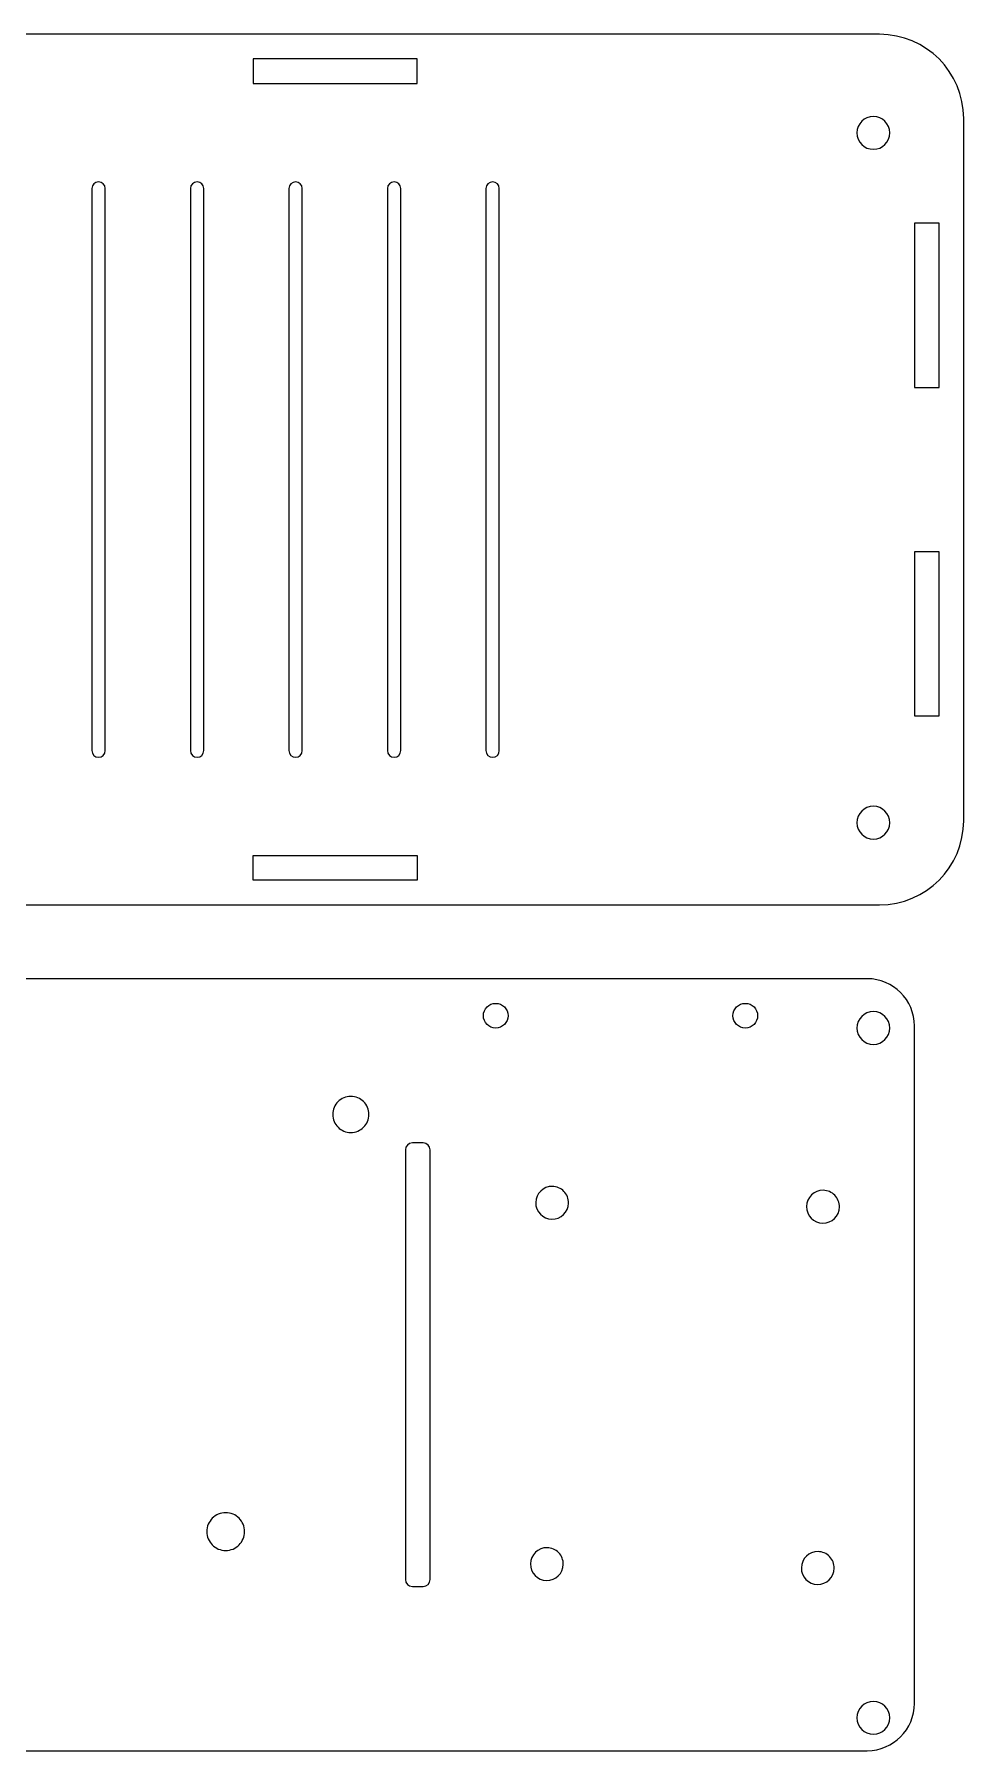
# Model space of a CAD drawing. Extents: x -6 to 227, y 0 to 209.
# Drawn here: x 113.8 to 227, y 0 to 209 of the extents above; entities that cross this region are included whole.
import ezdxf

# ---------------------------------------------------------------- set-up
doc = ezdxf.new("R2010")
doc.units = 0
doc.header["$LTSCALE"] = 25.4
doc.header["$MEASUREMENT"] = 0

# ---------------------------------------------------------------- blocks, each defined once
blk = doc.blocks.new('*B1')
at = {"color": 192, "linetype": 'Continuous'}
for q in [(1, 85.632997), (1, 4.954295)]:
    blk.add_line((1, 5.751721), q, dxfattribs=at)
for centre in [(170, 89.5), (200.4, 89.5)]:
    blk.add_circle(centre, 1.5, dxfattribs=at)
for centre, radius, start, end in [((9.367003, 85.632997), 8.367003, -270, -180), ((10, 82), 1.5, -270, -180), ((10, 82), 1.5, -180, -90), ((10, 82), 1.5, 0, 90), ((10, 82), 1.5, -90, 0), ((10, 12), 1.5, -270, -180), ((10, 12), 1.5, 0, 90), ((10, 12), 1.5, -180, -90), ((10, 12), 1.5, -90, 0), ((5.954295, 4.954295), 4.954295, -180, -90), ((216, 4), 2, -270, -180), ((216, 4), 2, 0, 90), ((216, 4), 2, -180, -90), ((216, 4), 2, -90, 0)]:
    blk.add_arc(centre, radius, start, end, dxfattribs=at)
blk = doc.blocks.new('*B2')
at = {"color": 212, "linetype": 'Continuous'}
for p, q in [((215.248279, 209), (5.62718, 209)), ((216.757359, 209), (215.248279, 209)), ((140.43773, 206), (140.43773, 203)), ((160.43773, 206), (140.43773, 206)), ((160.43773, 203), (160.43773, 206)), ((140.43773, 203), (160.43773, 203)), ((227, 197.248279), (227, 198.757359)), ((227, 114.751721), (227, 197.248279)), ((120.813189, 190.222902), (120.813189, 121.777098)), ((122.43773, 121.777098), (122.43773, 190.222902)), ((132.813189, 190.222902), (132.813189, 121.777098)), ((134.437729, 121.777098), (134.437729, 190.222902)), ((144.813189, 190.222902), (144.813189, 121.777098)), ((146.437729, 121.777098), (146.437729, 190.222902)), ((156.813189, 190.222902), (156.813189, 121.777098)), ((158.437729, 121.777098), (158.437729, 190.222902)), ((168.813189, 190.222902), (168.813189, 121.777098)), ((170.437729, 121.777098), (170.437729, 190.222902)), ((224, 186), (221, 186)), ((221, 186), (221, 166)), ((224, 166), (224, 186)), ((221, 166), (224, 166)), ((224, 146), (221, 146)), ((221, 146), (221, 126)), ((224, 126), (224, 146)), ((221, 126), (224, 126)), ((227, 113.242641), (227, 114.751721)), ((140.43773, 106), (140.43773, 109)), ((140.43773, 109), (160.43773, 109)), ((160.43773, 109), (160.43773, 106)), ((160.43773, 106), (140.43773, 106)), ((5.62718, 103), (215.248279, 103)), ((215.248279, 103), (216.757359, 103)), ((215.248279, 94), (9.367003, 94)), ((221, 5.751721), (221, 88.248279)), ((151.491804, 79.504018), (151.299481, 79.411374)), ((151.693927, 79.577999), (151.491804, 79.504018)), ((151.904742, 79.632211), (151.693927, 79.577999)), ((152.12314, 79.665548), (151.904742, 79.632211)), ((152.348012, 79.676907), (152.12314, 79.665548)), ((152.573001, 79.665548), (152.348012, 79.676907)), ((152.791485, 79.632211), (152.573001, 79.665548)), ((153.002359, 79.577999), (152.791485, 79.632211)), ((153.204518, 79.504018), (153.002359, 79.577999)), ((153.396856, 79.411374), (153.204518, 79.504018)), ((150.159103, 77.70162), (150.147737, 77.476632)), ((150.147737, 77.476632), (150.159103, 77.251705)), ((150.192462, 77.920104), (150.159103, 77.70162)), ((150.246706, 78.130978), (150.192462, 77.920104)), ((150.320725, 78.333137), (150.246706, 78.130978)), ((150.413412, 78.525476), (150.320725, 78.333137)), ((150.523658, 78.706888), (150.413412, 78.525476)), ((150.650355, 78.876269), (150.523658, 78.706888)), ((150.792395, 79.032514), (150.650355, 78.876269)), ((150.948667, 79.174516), (150.792395, 79.032514)), ((151.118066, 79.301171), (150.948667, 79.174516)), ((151.299481, 79.411374), (151.118066, 79.301171)), ((153.578269, 79.301171), (153.396856, 79.411374)), ((153.74765, 79.174516), (153.578269, 79.301171)), ((153.903895, 79.032514), (153.74765, 79.174516)), ((154.045897, 78.876269), (153.903895, 79.032514)), ((154.172552, 78.706888), (154.045897, 78.876269)), ((154.282754, 78.525476), (154.172552, 78.706888)), ((154.375399, 78.333137), (154.282754, 78.525476)), ((154.449379, 78.130978), (154.375399, 78.333137)), ((154.503591, 77.920104), (154.449379, 78.130978)), ((154.536929, 77.70162), (154.503591, 77.920104)), ((154.548287, 77.476632), (154.536929, 77.70162)), ((154.536929, 77.251705), (154.548287, 77.476632)), ((150.159103, 77.251705), (150.192462, 77.033275)), ((150.192462, 77.033275), (150.246706, 76.822448)), ((150.246706, 76.822448), (150.320725, 76.62033)), ((150.320725, 76.62033), (150.413412, 76.428025)), ((150.413412, 76.428025), (150.523658, 76.246642)), ((150.523658, 76.246642), (150.650355, 76.077284)), ((150.650355, 76.077284), (150.792395, 75.921058)), ((150.792395, 75.921058), (150.948667, 75.77907)), ((150.948667, 75.77907), (151.118066, 75.652426)), ((151.118066, 75.652426), (151.299481, 75.542231)), ((151.299481, 75.542231), (151.491804, 75.449592)), ((151.491804, 75.449592), (151.693927, 75.375615)), ((151.693927, 75.375615), (151.904742, 75.321405)), ((151.904742, 75.321405), (152.12314, 75.288067)), ((152.12314, 75.288067), (152.348012, 75.276709)), ((152.348012, 75.276709), (152.573001, 75.288067)), ((152.573001, 75.288067), (152.791485, 75.321405)), ((152.791485, 75.321405), (153.002359, 75.375615)), ((153.002359, 75.375615), (153.204518, 75.449592)), ((153.204518, 75.449592), (153.396856, 75.542231)), ((153.396856, 75.542231), (153.578269, 75.652426)), ((153.578269, 75.652426), (153.74765, 75.77907)), ((153.74765, 75.77907), (153.903895, 75.921058)), ((153.903895, 75.921058), (154.045897, 76.077284)), ((154.045897, 76.077284), (154.172552, 76.246642)), ((154.172552, 76.246642), (154.282754, 76.428025)), ((154.282754, 76.428025), (154.375399, 76.62033)), ((154.375399, 76.62033), (154.449379, 76.822448)), ((154.449379, 76.822448), (154.503591, 77.033275)), ((154.503591, 77.033275), (154.536929, 77.251705)), ((159, 73.153479), (159, 20.846521)), ((161.153479, 74), (159.846521, 74)), ((162, 20.846521), (162, 73.153479)), ((134.911339, 27.360595), (134.854645, 27.140179)), ((134.988705, 27.571899), (134.911339, 27.360595)), ((135.085587, 27.772935), (134.988705, 27.571899)), ((135.200826, 27.96255), (135.085587, 27.772935)), ((135.333266, 28.139587), (135.200826, 27.96255)), ((135.481751, 28.302893), (135.333266, 28.139587)), ((135.645122, 28.451312), (135.481751, 28.302893)), ((135.822223, 28.583688), (135.645122, 28.451312)), ((136.011897, 28.698868), (135.822223, 28.583688)), ((136.212987, 28.795696), (136.011897, 28.698868)), ((136.424336, 28.873017), (136.212987, 28.795696)), ((136.644787, 28.929676), (136.424336, 28.873017)), ((136.873182, 28.964519), (136.644787, 28.929676)), ((137.108365, 28.97639), (136.873182, 28.964519)), ((137.343548, 28.964519), (137.108365, 28.97639)), ((137.571943, 28.929676), (137.343548, 28.964519)), ((137.792394, 28.873017), (137.571943, 28.929676)), ((138.003743, 28.795696), (137.792394, 28.873017)), ((138.204833, 28.698868), (138.003743, 28.795696)), ((138.394507, 28.583688), (138.204833, 28.698868)), ((138.571608, 28.451312), (138.394507, 28.583688)), ((138.734979, 28.302893), (138.571608, 28.451312)), ((138.883464, 28.139587), (138.734979, 28.302893)), ((139.015904, 27.96255), (138.883464, 28.139587)), ((139.131143, 27.772935), (139.015904, 27.96255)), ((139.228025, 27.571899), (139.131143, 27.772935)), ((139.305391, 27.360595), (139.228025, 27.571899)), ((139.362085, 27.140179), (139.305391, 27.360595)), ((134.81978, 26.911807), (134.807901, 26.676632)), ((134.807901, 26.676632), (134.81978, 26.441453)), ((134.854645, 27.140179), (134.81978, 26.911807)), ((134.81978, 26.441453), (134.854645, 26.213068)), ((134.854645, 26.213068), (134.911339, 25.992635)), ((134.911339, 25.992635), (134.988705, 25.781309)), ((134.988705, 25.781309), (135.085587, 25.580246)), ((135.085587, 25.580246), (135.200826, 25.390602)), ((135.200826, 25.390602), (135.333266, 25.213532)), ((135.333266, 25.213532), (135.481751, 25.050194)), ((138.734979, 25.050194), (138.883464, 25.213532)), ((138.883464, 25.213532), (139.015904, 25.390602)), ((139.015904, 25.390602), (139.131143, 25.580246)), ((139.131143, 25.580246), (139.228025, 25.781309)), ((139.228025, 25.781309), (139.305391, 25.992635)), ((139.305391, 25.992635), (139.362085, 26.213068)), ((139.39695, 26.911807), (139.362085, 27.140179)), ((139.362085, 26.213068), (139.39695, 26.441453)), ((139.408829, 26.676632), (139.39695, 26.911807)), ((139.39695, 26.441453), (139.408829, 26.676632)), ((135.481751, 25.050194), (135.645122, 24.901742)), ((135.645122, 24.901742), (135.822223, 24.769334)), ((135.822223, 24.769334), (136.011897, 24.654124)), ((136.011897, 24.654124), (136.212987, 24.557269)), ((136.212987, 24.557269), (136.424336, 24.479926)), ((136.424336, 24.479926), (136.644787, 24.423249)), ((136.644787, 24.423249), (136.873182, 24.388395)), ((136.873182, 24.388395), (137.108365, 24.37652)), ((137.108365, 24.37652), (137.343548, 24.388395)), ((137.343548, 24.388395), (137.571943, 24.423249)), ((137.571943, 24.423249), (137.792394, 24.479926)), ((137.792394, 24.479926), (138.003743, 24.557269)), ((138.003743, 24.557269), (138.204833, 24.654124)), ((138.204833, 24.654124), (138.394507, 24.769334)), ((138.394507, 24.769334), (138.571608, 24.901742)), ((138.571608, 24.901742), (138.734979, 25.050194)), ((159.846521, 20), (161.153479, 20)), ((5.954295, 0), (215.248279, 0))]:
    blk.add_line(p, q, dxfattribs=at)
for centre, radius, start, end in [((216.757359, 198.757359), 10.242641, 0, 90), ((216, 197), 2, -270, -180), ((216, 197), 2, 0, 90), ((216, 197), 2, -180, -90), ((216, 197), 2, -90, 0), ((121.625459, 190.222902), 0.81227, -270, -180), ((121.625459, 190.222902), 0.81227, -359.999982, -269.999982), ((133.625459, 190.222902), 0.81227, -270, -180), ((133.625459, 190.222902), 0.81227, -359.999982, -269.999982), ((145.625459, 190.222902), 0.81227, -270, -180), ((145.625459, 190.222902), 0.81227, -359.999982, -269.999982), ((157.625459, 190.222902), 0.81227, -270, -180), ((157.625459, 190.222902), 0.81227, -359.999982, -269.999982), ((169.625459, 190.222902), 0.81227, -270, -180), ((169.625459, 190.222902), 0.81227, -359.999982, -269.999982), ((121.625459, 121.777098), 0.81227, -180, 0), ((133.625459, 121.777098), 0.81227, -180, 0), ((145.625459, 121.777098), 0.81227, -180, 0), ((157.625459, 121.777098), 0.81227, -180, 0), ((169.625459, 121.777098), 0.81227, -180, 0), ((216, 113), 2, -270, -180), ((216, 113), 2, 0, 90), ((216, 113), 2, -180, -90), ((216, 113), 2, -90, 0), ((216.757359, 113.242641), 10.242641, -90, 0), ((215.248279, 88.248279), 5.751721, 0, 90), ((216, 88), 2, -270, -180), ((216, 88), 2, 0, 90), ((216, 88), 2, -180, -90), ((216, 88), 2, -90, 0), ((159.846521, 73.153479), 0.846521, -270, -180), ((161.153479, 73.153479), 0.846521, 0, 90), ((176.871149, 66.714745), 2, -270.833179, -180.833179), ((176.871149, 66.714745), 2, -0.833179, 89.166821), ((209.86766, 66.234885), 2, -270.833179, -180.833179), ((209.86766, 66.234885), 2, -0.833179, 89.166821), ((176.871149, 66.714745), 2, -180.833179, -90.833179), ((176.871149, 66.714745), 2, -90.833179, -0.833179), ((209.86766, 66.234885), 2, -180.833179, -90.833179), ((209.86766, 66.234885), 2, -90.833179, -0.833179), ((176.231336, 22.719397), 2, -270.833179, -180.833179), ((176.231336, 22.719397), 2, -0.833179, 89.166821), ((209.227847, 22.239538), 2, -270.833179, -180.833179), ((209.227847, 22.239538), 2, -0.833179, 89.166821), ((176.231336, 22.719397), 2, -180.833179, -90.833179), ((176.231336, 22.719397), 2, -90.833179, -0.833179), ((209.227847, 22.239538), 2, -180.833179, -90.833179), ((209.227847, 22.239538), 2, -90.833179, -0.833179), ((159.846521, 20.846521), 0.846521, -180, -90), ((161.153479, 20.846521), 0.846521, -90, 0), ((215.248279, 5.751721), 5.751721, -90, 0)]:
    blk.add_arc(centre, radius, start, end, dxfattribs=at)

msp = doc.modelspace()

# ---------------------------------------------------------------- block references
at = {"color": 212, "linetype": 'Continuous'}
msp.add_blockref('*B2', (0, 0), dxfattribs=at)
at = {"color": 192, "linetype": 'Continuous'}
msp.add_blockref('*B1', (0, 0), dxfattribs=at)

doc.saveas('drawing.dxf')
